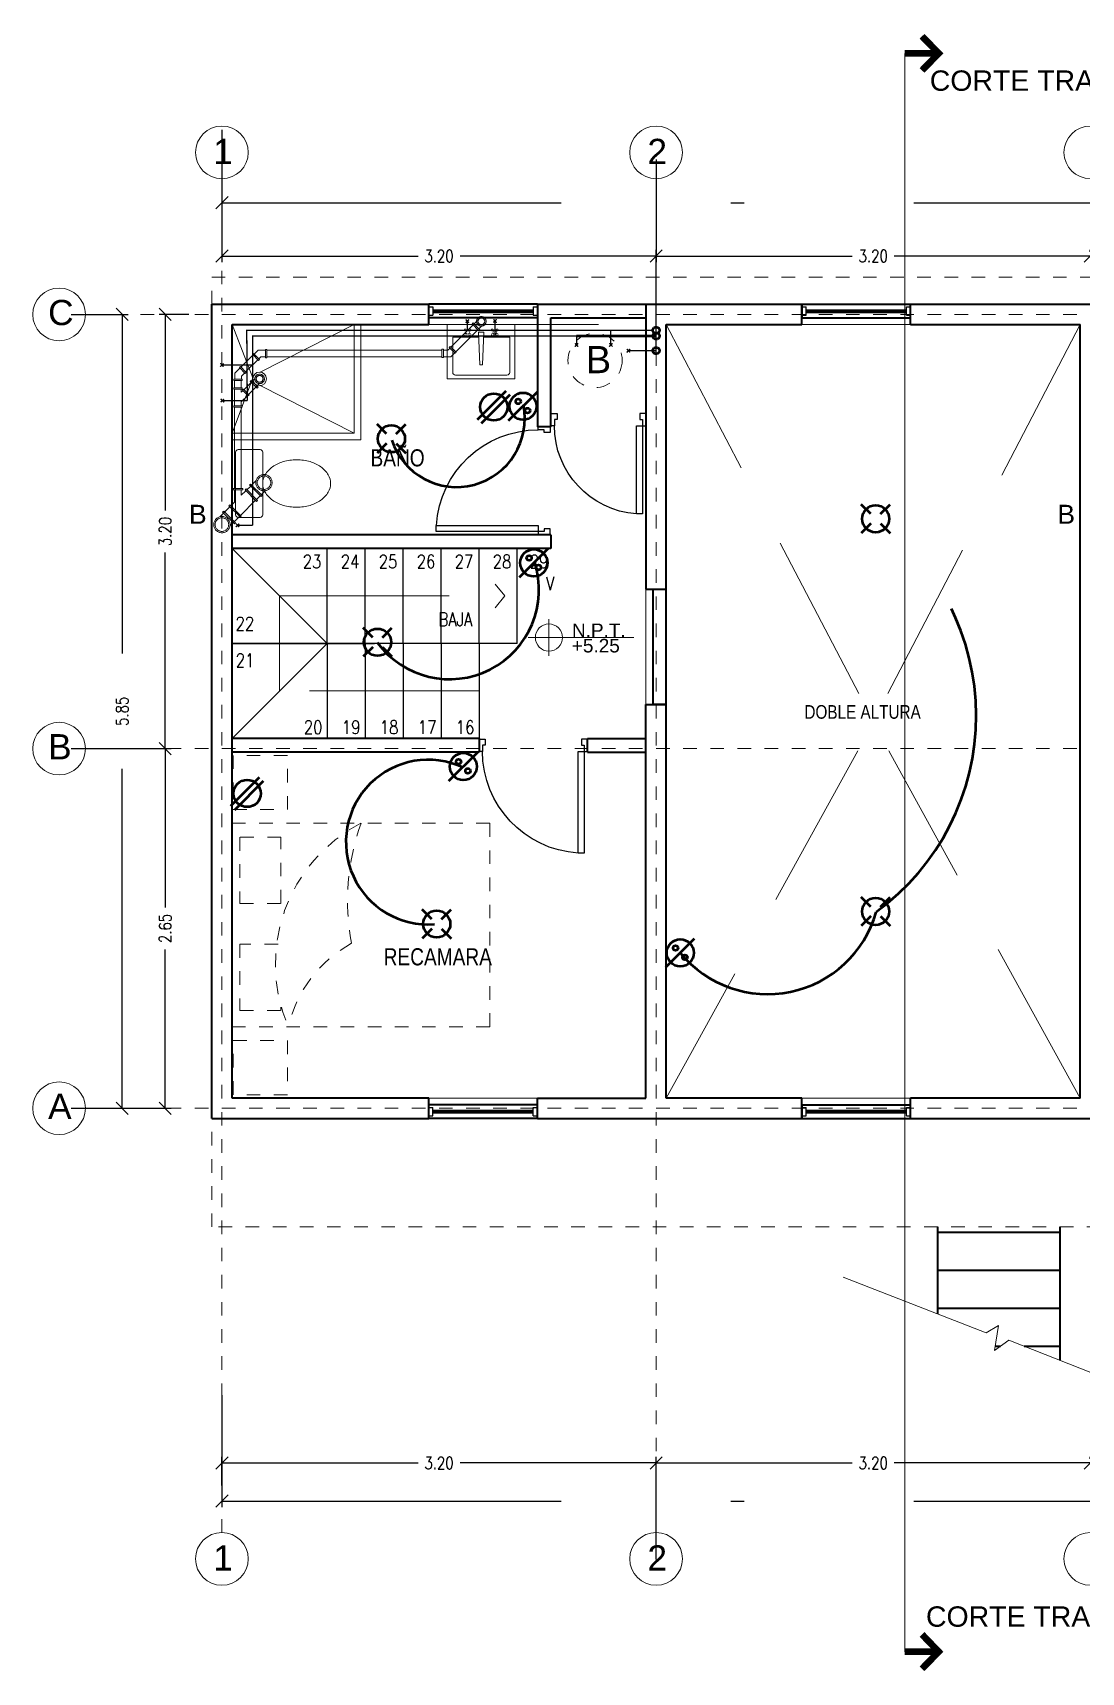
# Model space of a CAD drawing. Header units: metres. Extents: x -255 to -21, y -382 to -241.
# Drawn here: x -177.96 to -170.24, y -381.7 to -369.62 of the extents above; entities that cross this region are included whole.
import ezdxf
from ezdxf.enums import TextEntityAlignment as Align

# ---------------------------------------------------------------- set-up
doc = ezdxf.new("R2010")
doc.units = ezdxf.units.M
doc.header["$LTSCALE"] = 5
doc.header["$MEASUREMENT"] = 0
for name, pattern in [('CENTER2', [1.125, 0.75, -0.125, 0.125, -0.125]), ('DASHDOT', [1, 0.5, -0.25, 0, -0.25]), ('HIDDEN', [0.375, 0.25, -0.125])]:
    doc.linetypes.add(name, pattern=pattern)
doc.layers.get('0').update_dxf_attribs({"color": 30})
for name, color, linetype, lineweight in [('A-ANNO-DIMS', 3, 'Continuous', 18), ('A-ANNO-SYMB', 3, 'Continuous', 18), ('A-ANNO-TEXT', 3, 'Continuous', 18), ('A-DOOR-FULL', 4, 'Continuous', 25), ('A-EQPM-FIXD', 1, 'Continuous', 50), ('A-FLOR-LEVL', 7, 'Continuous', 35), ('A-FLOR-OVHD', 3, 'HIDDEN', 18), ('A-FLOR-STRS', 4, 'Continuous', 25), ('A-FURN', 8, 'Continuous', 18), ('A-GLAZ-FULL', 4, 'Continuous', 25), ('A-WALL-FULL', 7, 'Continuous', 35), ('A-WALL-FULL-EXTR', 7, 'Continuous', 35), ('A-WALL-FULL-INTR', 7, 'Continuous', 35)]:
    doc.layers.add(name, color=color, linetype=linetype, lineweight=lineweight)
doc.styles.add('E-ARIAL', font='arial.ttf')
doc.styles.add('E-ROMANS', font='romans.shx', dxfattribs={"width": 0.8})
doc.styles.get("Standard").update_dxf_attribs({"font": 'arial.ttf'})
doc.dimstyles.new('E-0050_TICK_18', dxfattribs={"dimscale": 0.001, "dimtxt": 90, "dimasz": 90, "dimexe": 45, "dimexo": 30, "dimgap": 45, "dimtad": 0, "dimzin": 0, "dimdsep": 46, "dimtxsty": 'E-ROMANS', "dimblk": 'OBLIQUE', "dimcen": 45, "dimclrd": 256, "dimclre": 256, "dimclrt": 256, "dimadec": 0, "dimazin": 0, "dimtfac": 1, "dimtmove": 1, "dimatfit": 3, "dimldrblk": 'OPEN90', "dimfxl": 1, "dimtfill": 1, "dimtolj": 1, "dimtzin": 0, "dimarcsym": 0})

# ---------------------------------------------------------------- blocks, each defined once
blk = doc.blocks.new('INOD')
for p, q in [((0.23, 0), (-0.23, 0)), ((-0.25, -0.02), (-0.25, -0.18)), ((0.25, -0.18), (0.25, -0.02)), ((-0.23, -0.2), (0.23, -0.2))]:
    blk.add_line(p, q)
blk.add_lwpolyline([(-0.175, -0.45, 0.07067), (-0.161, -0.549, 0.082314), (-0.124, -0.627, 0.106842), (-0.063, -0.683, 0.13438), (0, -0.7, 0.13438), (0.063, -0.683, 0.106842), (0.124, -0.627, 0.082314), (0.161, -0.549, 0.07067), (0.175, -0.45, 0.07067), (0.161, -0.351, 0.082314), (0.124, -0.273, 0.106842), (0.063, -0.217, 0.13438), (0, -0.2, 0.13438), (-0.063, -0.217, 0.106842), (-0.124, -0.273, 0.082314), (-0.161, -0.351, 0.07067)], format="xyb", close=True)
for centre, start, end in [((-0.23, -0.02), 90, 180), ((0.23, -0.02), 0, 90), ((-0.23, -0.18), 180, 270), ((0.23, -0.18), 270, 0)]:
    blk.add_arc(centre, 0.02, start, end)
blk = doc.blocks.new('TAG-CORTE-2')
blk.add_line((0, 0), (0, 2))
at = {"const_width": 0.1}
blk.add_lwpolyline([(0, 2), (0.5, 2)], dxfattribs=at)
at = {"style": 'E-ARIAL'}
blk.add_attdef('A', text='', height=0.6, dxfattribs=at).set_placement((0.5, 2), align=Align.MIDDLE_LEFT)
blk = doc.blocks.new('_Oblique')
at = {"color": 0, "linetype": 'ByBlock', "lineweight": -2}
blk.add_line((-0.5, -0.5), (0.5, 0.5), dxfattribs=at)
blk = doc.blocks.new('*D79')
at = {"layer": 'A-ANNO-DIMS', "linetype": 'DASHDOT', "lineweight": -2, "transparency": 16777216}
for p, q in [((-176.816, -371.693), (-177.034, -371.693)), ((-176.989, -371.693), (-176.989, -373.138)), ((-176.989, -374.893), (-176.989, -373.448)), ((-177.681, -374.893), (-176.944, -374.893))]:
    blk.add_line(p, q, dxfattribs=at)
at = {"layer": 'A-ANNO-DIMS', "linetype": 'DASHDOT', "lineweight": -2, "transparency": 16777216, "xscale": 0.09, "yscale": 0.09, "zscale": 0.09}
for p, rotation in [((-176.989, -371.693), 90), ((-176.989, -374.893), 270)]:
    blk.add_blockref('_Oblique', p, dxfattribs=dict(at, rotation=rotation))
at = {"layer": 'A-ANNO-DIMS', "linetype": 'DASHDOT', "transparency": 16777216, "insert": (-176.989, -373.293), "char_height": 0.09, "attachment_point": 5, "rotation": 90, "style": 'E-ROMANS', "bg_fill": 3, "box_fill_scale": 1.25, "bg_fill_color": 256, "bg_fill_true_color": 13158600, "bg_fill_transparency": 0}
blk.add_mtext('\\A1;3.20', dxfattribs=at)
blk = doc.blocks.new('_Open90')
at = {"color": 0, "linetype": 'ByBlock', "lineweight": -2}
for p, q in [((0, 0), (-1, 0)), ((-0.5, 0.5), (0, 0)), ((0, 0), (-0.5, -0.5))]:
    blk.add_line(p, q, dxfattribs=at)
blk = doc.blocks.new('*D80')
at = {"layer": 'A-ANNO-DIMS', "linetype": 'DASHDOT', "lineweight": -2, "transparency": 16777216}
for p, q in [((-177.681, -371.693), (-177.261, -371.693)), ((-177.306, -371.693), (-177.306, -374.463)), ((-177.306, -377.543), (-177.306, -374.773)), ((-177.681, -377.543), (-177.261, -377.543))]:
    blk.add_line(p, q, dxfattribs=at)
at = {"layer": 'A-ANNO-DIMS', "linetype": 'DASHDOT', "lineweight": -2, "transparency": 16777216, "xscale": 0.09, "yscale": 0.09, "zscale": 0.09}
for p, rotation in [((-177.306, -371.693), 90), ((-177.306, -377.543), 270)]:
    blk.add_blockref('_Oblique', p, dxfattribs=dict(at, rotation=rotation))
at = {"layer": 'A-ANNO-DIMS', "linetype": 'DASHDOT', "transparency": 16777216, "insert": (-177.306, -374.618), "char_height": 0.09, "attachment_point": 5, "rotation": 90, "style": 'E-ROMANS', "bg_fill": 3, "box_fill_scale": 1.25, "bg_fill_color": 256, "bg_fill_true_color": 13158600, "bg_fill_transparency": 0}
blk.add_mtext('\\A1;5.85', dxfattribs=at)
blk = doc.blocks.new('*D81')
at = {"layer": 'A-ANNO-DIMS', "linetype": 'DASHDOT', "lineweight": -2, "transparency": 16777216}
for p, q in [((-177.681, -374.893), (-176.944, -374.893)), ((-176.989, -374.893), (-176.989, -376.063)), ((-176.989, -377.543), (-176.989, -376.373)), ((-177.681, -377.543), (-176.944, -377.543))]:
    blk.add_line(p, q, dxfattribs=at)
at = {"layer": 'A-ANNO-DIMS', "linetype": 'DASHDOT', "lineweight": -2, "transparency": 16777216, "xscale": 0.09, "yscale": 0.09, "zscale": 0.09}
for p, rotation in [((-176.989, -374.893), 90), ((-176.989, -377.543), 270)]:
    blk.add_blockref('_Oblique', p, dxfattribs=dict(at, rotation=rotation))
at = {"layer": 'A-ANNO-DIMS', "linetype": 'DASHDOT', "transparency": 16777216, "insert": (-176.989, -376.218), "char_height": 0.09, "attachment_point": 5, "rotation": 90, "style": 'E-ROMANS', "bg_fill": 3, "box_fill_scale": 1.25, "bg_fill_color": 256, "bg_fill_true_color": 13158600, "bg_fill_transparency": 0}
blk.add_mtext('\\A1;2.65', dxfattribs=at)
blk = doc.blocks.new('*D85')
at = {"layer": 'A-ANNO-DIMS', "linetype": 'DASHDOT', "lineweight": -2, "transparency": 16777216}
for p, q in [((-176.571, -370.332), (-176.571, -370.915)), ((-157.371, -370.332), (-157.371, -370.915)), ((-176.571, -370.87), (-167.154, -370.87)), ((-157.371, -370.87), (-166.787, -370.87))]:
    blk.add_line(p, q, dxfattribs=at)
at = {"layer": 'A-ANNO-DIMS', "linetype": 'DASHDOT', "lineweight": -2, "transparency": 16777216, "xscale": 0.09, "yscale": 0.09, "zscale": 0.09, "rotation": 180}
blk.add_blockref('_Oblique', (-176.571, -370.87), dxfattribs=at)
at = {"layer": 'A-ANNO-DIMS', "linetype": 'DASHDOT', "lineweight": -2, "transparency": 16777216, "xscale": 0.09, "yscale": 0.09, "zscale": 0.09}
blk.add_blockref('_Oblique', (-157.371, -370.87), dxfattribs=at)
at = {"layer": 'A-ANNO-DIMS', "linetype": 'DASHDOT', "transparency": 16777216, "insert": (-166.971, -370.87), "char_height": 0.09, "attachment_point": 5, "style": 'E-ROMANS', "bg_fill": 3, "box_fill_scale": 1.25, "bg_fill_color": 256, "bg_fill_true_color": 13158600, "bg_fill_transparency": 0}
blk.add_mtext('\\A1;19.20', dxfattribs=at)
blk = doc.blocks.new('*D90')
at = {"layer": 'A-ANNO-DIMS', "linetype": 'DASHDOT', "lineweight": -2, "transparency": 16777216}
for p, q in [((-173.371, -371.974), (-173.371, -371.218)), ((-173.371, -371.263), (-171.925, -371.263)), ((-170.171, -371.263), (-171.616, -371.263)), ((-170.171, -371.233), (-170.171, -371.218))]:
    blk.add_line(p, q, dxfattribs=at)
at = {"layer": 'A-ANNO-DIMS', "linetype": 'DASHDOT', "lineweight": -2, "transparency": 16777216, "xscale": 0.09, "yscale": 0.09, "zscale": 0.09, "rotation": 180}
blk.add_blockref('_Oblique', (-173.371, -371.263), dxfattribs=at)
at = {"layer": 'A-ANNO-DIMS', "linetype": 'DASHDOT', "lineweight": -2, "transparency": 16777216, "xscale": 0.09, "yscale": 0.09, "zscale": 0.09}
blk.add_blockref('_Oblique', (-170.171, -371.263), dxfattribs=at)
at = {"layer": 'A-ANNO-DIMS', "linetype": 'DASHDOT', "transparency": 16777216, "insert": (-171.771, -371.263), "char_height": 0.09, "attachment_point": 5, "style": 'E-ROMANS', "bg_fill": 3, "box_fill_scale": 1.25, "bg_fill_color": 256, "bg_fill_true_color": 13158600, "bg_fill_transparency": 0}
blk.add_mtext('\\A1;3.20', dxfattribs=at)
blk = doc.blocks.new('*D91')
at = {"layer": 'A-ANNO-DIMS', "linetype": 'DASHDOT', "lineweight": -2, "transparency": 16777216}
for p, q in [((-176.571, -370.552), (-176.571, -371.308)), ((-173.371, -370.552), (-173.371, -371.308)), ((-176.571, -371.263), (-175.125, -371.263)), ((-173.371, -371.263), (-174.816, -371.263))]:
    blk.add_line(p, q, dxfattribs=at)
at = {"layer": 'A-ANNO-DIMS', "linetype": 'DASHDOT', "lineweight": -2, "transparency": 16777216, "xscale": 0.09, "yscale": 0.09, "zscale": 0.09, "rotation": 180}
blk.add_blockref('_Oblique', (-176.571, -371.263), dxfattribs=at)
at = {"layer": 'A-ANNO-DIMS', "linetype": 'DASHDOT', "lineweight": -2, "transparency": 16777216, "xscale": 0.09, "yscale": 0.09, "zscale": 0.09}
blk.add_blockref('_Oblique', (-173.371, -371.263), dxfattribs=at)
at = {"layer": 'A-ANNO-DIMS', "linetype": 'DASHDOT', "transparency": 16777216, "insert": (-174.971, -371.263), "char_height": 0.09, "attachment_point": 5, "style": 'E-ROMANS', "bg_fill": 3, "box_fill_scale": 1.25, "bg_fill_color": 256, "bg_fill_true_color": 13158600, "bg_fill_transparency": 0}
blk.add_mtext('\\A1;3.20', dxfattribs=at)
blk = doc.blocks.new('*D111')
at = {"layer": 'A-ANNO-DIMS', "linetype": 'DASHDOT', "lineweight": -2, "transparency": 16777216}
for p, q in [((-176.571, -379.658), (-176.571, -380.483)), ((-157.371, -379.658), (-157.371, -380.483)), ((-176.571, -380.438), (-167.154, -380.438)), ((-157.371, -380.438), (-166.787, -380.438))]:
    blk.add_line(p, q, dxfattribs=at)
at = {"layer": 'A-ANNO-DIMS', "linetype": 'DASHDOT', "lineweight": -2, "transparency": 16777216, "xscale": 0.09, "yscale": 0.09, "zscale": 0.09, "rotation": 180}
blk.add_blockref('_Oblique', (-176.571, -380.438), dxfattribs=at)
at = {"layer": 'A-ANNO-DIMS', "linetype": 'DASHDOT', "lineweight": -2, "transparency": 16777216, "xscale": 0.09, "yscale": 0.09, "zscale": 0.09}
blk.add_blockref('_Oblique', (-157.371, -380.438), dxfattribs=at)
at = {"layer": 'A-ANNO-DIMS', "linetype": 'DASHDOT', "transparency": 16777216, "insert": (-166.971, -380.438), "char_height": 0.09, "attachment_point": 5, "style": 'E-ROMANS', "bg_fill": 3, "box_fill_scale": 1.25, "bg_fill_color": 256, "bg_fill_true_color": 13158600, "bg_fill_transparency": 0}
blk.add_mtext('\\A1;19.20', dxfattribs=at)
blk = doc.blocks.new('*D112')
at = {"layer": 'A-ANNO-DIMS', "linetype": 'DASHDOT', "lineweight": -2, "transparency": 16777216}
for p, q in [((-173.371, -380.869), (-173.371, -380.112)), ((-173.371, -380.157), (-171.925, -380.157)), ((-170.171, -380.157), (-171.616, -380.157)), ((-170.171, -380.127), (-170.171, -380.112))]:
    blk.add_line(p, q, dxfattribs=at)
at = {"layer": 'A-ANNO-DIMS', "linetype": 'DASHDOT', "lineweight": -2, "transparency": 16777216, "xscale": 0.09, "yscale": 0.09, "zscale": 0.09, "rotation": 180}
blk.add_blockref('_Oblique', (-173.371, -380.157), dxfattribs=at)
at = {"layer": 'A-ANNO-DIMS', "linetype": 'DASHDOT', "lineweight": -2, "transparency": 16777216, "xscale": 0.09, "yscale": 0.09, "zscale": 0.09}
blk.add_blockref('_Oblique', (-170.171, -380.157), dxfattribs=at)
at = {"layer": 'A-ANNO-DIMS', "linetype": 'DASHDOT', "transparency": 16777216, "insert": (-171.771, -380.157), "char_height": 0.09, "attachment_point": 5, "style": 'E-ROMANS', "bg_fill": 3, "box_fill_scale": 1.25, "bg_fill_color": 256, "bg_fill_true_color": 13158600, "bg_fill_transparency": 0}
blk.add_mtext('\\A1;3.20', dxfattribs=at)
blk = doc.blocks.new('*D113')
at = {"layer": 'A-ANNO-DIMS', "linetype": 'DASHDOT', "lineweight": -2, "transparency": 16777216}
for p, q in [((-176.571, -380.322), (-176.571, -380.112)), ((-176.571, -380.157), (-175.125, -380.157)), ((-173.371, -380.157), (-174.816, -380.157)), ((-173.371, -380.322), (-173.371, -380.112))]:
    blk.add_line(p, q, dxfattribs=at)
at = {"layer": 'A-ANNO-DIMS', "linetype": 'DASHDOT', "lineweight": -2, "transparency": 16777216, "xscale": 0.09, "yscale": 0.09, "zscale": 0.09, "rotation": 180}
blk.add_blockref('_Oblique', (-176.571, -380.157), dxfattribs=at)
at = {"layer": 'A-ANNO-DIMS', "linetype": 'DASHDOT', "lineweight": -2, "transparency": 16777216, "xscale": 0.09, "yscale": 0.09, "zscale": 0.09}
blk.add_blockref('_Oblique', (-173.371, -380.157), dxfattribs=at)
at = {"layer": 'A-ANNO-DIMS', "linetype": 'DASHDOT', "transparency": 16777216, "insert": (-174.971, -380.157), "char_height": 0.09, "attachment_point": 5, "style": 'E-ROMANS', "bg_fill": 3, "box_fill_scale": 1.25, "bg_fill_color": 256, "bg_fill_true_color": 13158600, "bg_fill_transparency": 0}
blk.add_mtext('\\A1;3.20', dxfattribs=at)
blk = doc.blocks.new('DOOR-75')
for points in [[(-0.07, 0.84), (-0.07, 0.09), (-0.025, 0.09), (-0.025, 0.84), (-0.07, 0.84)], [(-0.775, 0.09), (-0.8, 0.09), (-0.8, 0), (-0.755, 0), (-0.755, 0.045), (-0.775, 0.045), (-0.775, 0.09)], [(-0.025, 0.09), (0, 0.09), (0, 0), (-0.045, 0), (-0.045, 0.045), (-0.025, 0.045), (-0.025, 0.09)]]:
    blk.add_lwpolyline(points)
at = {"linetype": 'HIDDEN'}
blk.add_arc((-0.023, 0.089), 0.752, 93.6181, 179.9249, dxfattribs=at)
blk = doc.blocks.new('DOOR-65')
for points in [[(-0.07, 0.74), (-0.07, 0.09), (-0.025, 0.09), (-0.025, 0.74), (-0.07, 0.74)], [(-0.675, 0.09), (-0.7, 0.09), (-0.7, 0), (-0.655, 0), (-0.655, 0.045), (-0.675, 0.045), (-0.675, 0.09)], [(-0.025, 0.09), (0, 0.09), (0, 0), (-0.045, 0), (-0.045, 0.045), (-0.025, 0.045), (-0.025, 0.09)]]:
    blk.add_lwpolyline(points)
at = {"linetype": 'HIDDEN'}
blk.add_arc((-0.022, 0.089), 0.653, 94.2076, 179.8995, dxfattribs=at)
blk = doc.blocks.new('TAG-LEVEL-PL')
for p, q in [((0, -0.136), (0, 0.136)), ((-0.154, 0), (0.627, 0))]:
    blk.add_line(p, q)
blk.add_circle((0, 0), 0.1)
at = {"style": 'E-ARIAL'}
blk.add_attdef('REF', text='', height=0.1, dxfattribs=at).set_placement((0.17, -0.027), align=Align.BOTTOM_LEFT)
blk.add_attdef('NIVEL', text='', height=0.1, dxfattribs=at).set_placement((0.169, -0.01), align=Align.TOP_LEFT)

msp = doc.modelspace()

# ---------------------------------------------------------------- linework, layer by layer
at = {"layer": 'A-ANNO-DIMS'}
for centre in [(-176.571, -370.499), (-173.371, -370.499), (-170.171, -370.499), (-177.771, -377.543), (-176.571, -380.864)]:
    msp.add_circle(centre, 0.194, dxfattribs=at)
at = {"layer": 'A-ANNO-SYMB'}
msp.add_line((-171.539, -380.548), (-171.539, -370.769), dxfattribs=at)
at = {"layer": 'A-ANNO-SYMB', "linetype": 'CENTER2', "ltscale": 0.001}
msp.add_line((-177.571, -377.543), (-156.371, -377.543), dxfattribs=at)
at = {"layer": 'A-ANNO-SYMB', "const_width": 0.05}
for points in [[(-171.411, -369.643), (-171.289, -369.769), (-171.411, -369.895)], [(-171.411, -381.421), (-171.289, -381.548), (-171.411, -381.674)]]:
    msp.add_lwpolyline(points, dxfattribs=at)
at = {"layer": 'A-ANNO-TEXT', "linetype": 'HIDDEN', "ltscale": 0.001}
msp.add_circle((-173.821, -372.032), 0.2, dxfattribs=at)
at = {"layer": 'A-EQPM-FIXD', "linetype": 'DASHDOT'}
msp.add_line((-173.958, -371.852), (-173.371, -371.852), dxfattribs=at)
at = {"layer": 'A-EQPM-FIXD'}
for p, q in [((-174.687, -372.467), (-174.475, -372.255)), ((-174.659, -372.495), (-174.447, -372.283)), ((-174.458, -372.476), (-174.246, -372.264)), ((-175.358, -372.574), (-175.428, -372.503)), ((-175.287, -372.574), (-175.216, -372.503)), ((-175.358, -372.645), (-175.428, -372.715)), ((-175.287, -372.645), (-175.216, -372.715)), ((-171.789, -373.163), (-171.859, -373.093)), ((-171.718, -373.163), (-171.647, -373.093)), ((-171.789, -373.234), (-171.859, -373.305)), ((-171.718, -373.234), (-171.647, -373.305)), ((-174.378, -373.63), (-174.166, -373.418)), ((-175.459, -374.074), (-175.53, -374.003)), ((-175.388, -374.074), (-175.318, -374.003)), ((-175.459, -374.144), (-175.53, -374.215)), ((-175.388, -374.144), (-175.318, -374.215)), ((-174.898, -375.131), (-174.686, -374.919)), ((-176.505, -375.314), (-176.293, -375.102)), ((-176.477, -375.343), (-176.265, -375.131)), ((-175.023, -376.149), (-175.094, -376.079)), ((-174.952, -376.149), (-174.882, -376.079)), ((-171.789, -376.058), (-171.859, -375.987)), ((-171.718, -376.058), (-171.647, -375.987)), ((-175.023, -376.22), (-175.094, -376.291)), ((-174.952, -376.22), (-174.882, -376.291)), ((-171.789, -376.128), (-171.859, -376.199)), ((-171.718, -376.128), (-171.647, -376.199)), ((-173.299, -376.504), (-173.087, -376.292))]:
    msp.add_line(p, q, dxfattribs=at)
at = {"layer": 'A-EQPM-FIXD', "const_width": 0.01}
for points in [[(-174.75, -371.73), (-174.775, -371.755)], [(-174.751, -371.755), (-174.775, -371.73)], [(-173.692, -371.93), (-173.717, -371.905)], [(-173.692, -371.906), (-173.717, -371.93)], [(-176.555, -372.316), (-176.58, -372.34)], [(-176.555, -372.341), (-176.58, -372.316)]]:
    msp.add_lwpolyline(points, dxfattribs=at)
at = {"layer": 'A-EQPM-FIXD', "linetype": 'DASHDOT', "const_width": 0.01}
for points in [[(-174.762, -371.812), (-174.763, -371.743)], [(-174.546, -371.729), (-174.571, -371.753)], [(-174.546, -371.754), (-174.57, -371.729)], [(-174.558, -371.855), (-174.558, -371.741)], [(-173.395, -371.81), (-176.388, -371.81), (-176.384, -372.328)], [(-173.958, -371.852), (-176.344, -371.852), (-176.344, -373.248)], [(-173.958, -371.852), (-173.395, -371.852)], [(-173.957, -371.852), (-173.957, -371.918)], [(-173.705, -371.812), (-173.705, -371.918)], [(-173.945, -371.906), (-173.97, -371.93)], [(-173.945, -371.931), (-173.969, -371.906)], [(-173.563, -371.948), (-173.588, -371.973)], [(-173.563, -371.973), (-173.587, -371.948)], [(-173.371, -371.96), (-173.575, -371.96)], [(-176.559, -372.078), (-176.583, -372.053)], [(-176.558, -372.054), (-176.583, -372.078)], [(-176.344, -372.066), (-176.571, -372.066)], [(-176.384, -372.328), (-176.568, -372.328)], [(-176.444, -373.259), (-176.468, -373.234)], [(-176.443, -373.235), (-176.468, -373.259)], [(-176.344, -373.247), (-176.456, -373.247)]]:
    msp.add_lwpolyline(points, dxfattribs=at)
at = {"layer": 'A-EQPM-FIXD', "linetype": 'DASHDOT'}
for centre in [(-173.371, -371.81), (-173.371, -371.852), (-173.371, -371.96)]:
    msp.add_circle(centre, 0.0245, dxfattribs=at)
at = {"layer": 'A-EQPM-FIXD'}
for centre, radius in [((-174.567, -372.375), 0.1), ((-174.352, -372.37), 0.1), ((-174.387, -372.334), 0.0185), ((-174.318, -372.402), 0.0185), ((-175.322, -372.609), 0.1), ((-171.753, -373.199), 0.1), ((-174.272, -373.524), 0.1), ((-174.307, -373.488), 0.0185), ((-174.238, -373.557), 0.0185), ((-175.424, -374.109), 0.1), ((-174.792, -375.025), 0.1), ((-174.827, -374.989), 0.0185), ((-176.385, -375.223), 0.1), ((-174.758, -375.057), 0.0185), ((-174.988, -376.185), 0.1), ((-171.753, -376.093), 0.1), ((-173.193, -376.398), 0.1), ((-173.228, -376.362), 0.0185), ((-173.159, -376.431), 0.0185)]:
    msp.add_circle(centre, radius, dxfattribs=at)
at = {"layer": 'A-EQPM-FIXD', "linetype": 'DASHDOT'}
for centre, radius, start, end in [((-174.842, -372.462), 0.503, 198.3557, 11.6438), ((-172.802, -374.649), 1.79, 306.0186, 54.1382), ((-174.894, -373.721), 0.66, 216.3104, 17.6469), ((-175.05, -375.582), 0.607, 64.9866, 274.2628), ((-172.55, -375.869), 0.833, 219.4635, 344.0764)]:
    msp.add_arc(centre, radius, start, end, dxfattribs=at)
at = {"layer": 'A-FLOR-LEVL'}
for p, q in [((-174.246, -371.618), (-175.046, -371.618)), ((-172.296, -371.618), (-172.296, -371.718)), ((-172.296, -371.618), (-171.496, -371.618)), ((-174.246, -371.718), (-175.046, -371.718)), ((-172.296, -371.718), (-171.496, -371.718)), ((-174.246, -377.518), (-175.046, -377.518)), ((-172.296, -377.518), (-171.496, -377.518)), ((-172.296, -377.518), (-172.296, -377.618)), ((-174.246, -377.618), (-175.046, -377.618)), ((-172.296, -377.618), (-171.496, -377.618)), ((-171.296, -379.059), (-171.296, -378.418)), ((-170.396, -378.458), (-171.296, -378.458)), ((-170.396, -378.418), (-170.396, -379.402)), ((-170.396, -378.738), (-171.296, -378.738)), ((-170.396, -379.018), (-171.296, -379.018)), ((-170.832, -379.298), (-170.871, -379.298)), ((-170.396, -379.298), (-170.658, -379.298))]:
    msp.add_line(p, q, dxfattribs=at)
at = {"layer": 'A-FLOR-OVHD'}
for p, q in [((-171.878, -374.487), (-173.296, -371.768)), ((-171.496, -371.768), (-172.296, -371.768)), ((-170.246, -371.768), (-171.663, -374.487)), ((-174.487, -373.768), (-174.557, -373.68)), ((-176.146, -373.768), (-174.487, -373.768)), ((-176.146, -374.468), (-176.146, -373.768)), ((-174.487, -373.768), (-174.557, -373.855)), ((-173.446, -374.567), (-173.446, -373.717)), ((-173.296, -373.717), (-173.296, -374.567)), ((-174.676, -374.468), (-176.146, -374.468)), ((-171.884, -374.91), (-173.296, -377.468)), ((-170.246, -377.468), (-171.657, -374.91)), ((-175.046, -377.468), (-174.246, -377.468)), ((-172.296, -377.468), (-171.496, -377.468)), ((-171.993, -378.788), (-170.939, -379.198)), ((-170.939, -379.198), (-170.848, -379.143)), ((-170.848, -379.143), (-170.876, -379.329)), ((-170.876, -379.329), (-170.771, -379.253))]:
    msp.add_line(p, q, dxfattribs=at)
at = {"layer": 'A-FLOR-OVHD', "linetype": 'HIDDEN', "ltscale": 0.002}
msp.add_lwpolyline([(-176.646, -377.618), (-157.296, -377.618), (-157.296, -378.418), (-176.646, -378.418)], close=True, dxfattribs=at)
at = {"layer": 'A-FLOR-STRS'}
for p, q in [((-175.796, -374.118), (-176.496, -373.418)), ((-175.796, -374.118), (-175.796, -373.418)), ((-175.516, -374.118), (-175.516, -373.418)), ((-175.236, -374.118), (-175.236, -373.418)), ((-174.956, -374.118), (-174.956, -373.418)), ((-174.676, -374.118), (-174.676, -373.418)), ((-174.396, -374.118), (-174.396, -373.418)), ((-175.796, -374.118), (-176.496, -374.818)), ((-176.496, -374.118), (-175.447, -374.118)), ((-174.396, -374.118), (-176.496, -374.118)), ((-175.796, -374.118), (-175.796, -374.818)), ((-175.516, -374.118), (-175.516, -374.818)), ((-175.236, -374.118), (-175.236, -374.818)), ((-174.956, -374.118), (-174.956, -374.818)), ((-174.676, -374.118), (-174.676, -374.818))]:
    msp.add_line(p, q, dxfattribs=at)
at = {"layer": 'A-FURN', "linetype": 'DASHDOT'}
for p, q in [((-174.694, -371.744), (-174.713, -371.763)), ((-174.72, -371.77), (-174.883, -371.934)), ((-174.685, -371.806), (-174.848, -371.969)), ((-174.72, -371.756), (-174.727, -371.763)), ((-174.727, -371.763), (-174.677, -371.813)), ((-174.67, -371.806), (-174.72, -371.756)), ((-174.658, -371.779), (-174.678, -371.799)), ((-174.677, -371.813), (-174.67, -371.806)), ((-176.431, -372.082), (-176.341, -371.992)), ((-176.337, -371.982), (-176.344, -371.989)), ((-176.344, -371.989), (-176.301, -372.032)), ((-176.337, -371.982), (-176.294, -372.025)), ((-176.334, -371.985), (-176.305, -371.956)), ((-176.25, -371.956), (-176.305, -371.956)), ((-176.24, -371.951), (-176.25, -371.951)), ((-176.25, -372.012), (-176.25, -371.951)), ((-176.24, -372.012), (-176.24, -371.951)), ((-176.24, -371.956), (-174.949, -371.956)), ((-174.949, -371.95), (-174.949, -372.01)), ((-174.939, -371.95), (-174.949, -371.95)), ((-174.939, -371.95), (-174.939, -372.01)), ((-174.939, -371.956), (-174.905, -371.956)), ((-174.89, -371.941), (-174.905, -371.956)), ((-174.888, -371.929), (-174.895, -371.936)), ((-174.852, -371.979), (-174.895, -371.936)), ((-174.845, -371.972), (-174.888, -371.929)), ((-174.855, -371.976), (-174.884, -372.006)), ((-174.852, -371.979), (-174.845, -371.972)), ((-176.439, -372.089), (-176.477, -372.127)), ((-176.435, -372.078), (-176.442, -372.085)), ((-176.399, -372.128), (-176.442, -372.085)), ((-176.392, -372.121), (-176.435, -372.078)), ((-176.396, -372.117), (-176.306, -372.027)), ((-176.301, -372.032), (-176.294, -372.025)), ((-176.299, -372.02), (-176.284, -372.006)), ((-176.25, -372.006), (-176.284, -372.006)), ((-176.25, -372.012), (-176.24, -372.012)), ((-176.24, -372.006), (-174.949, -372.006)), ((-174.949, -372.01), (-174.939, -372.01)), ((-174.939, -372.006), (-174.884, -372.006)), ((-176.482, -372.169), (-176.482, -372.179)), ((-176.482, -372.169), (-176.421, -372.169)), ((-176.482, -372.179), (-176.421, -372.179)), ((-176.482, -372.233), (-176.482, -372.243)), ((-176.482, -372.233), (-176.422, -372.233)), ((-176.478, -372.233), (-176.478, -372.179)), ((-176.477, -372.169), (-176.477, -372.127)), ((-176.428, -372.233), (-176.428, -372.179)), ((-176.403, -372.124), (-176.427, -372.148)), ((-176.427, -372.169), (-176.427, -372.148)), ((-176.422, -372.243), (-176.422, -372.233)), ((-176.421, -372.179), (-176.421, -372.169)), ((-176.328, -372.167), (-176.409, -372.248)), ((-176.399, -372.128), (-176.392, -372.121)), ((-176.293, -372.203), (-176.374, -372.284)), ((-176.355, -372.18), (-176.362, -372.187)), ((-176.362, -372.187), (-176.312, -372.236)), ((-176.305, -372.229), (-176.355, -372.18)), ((-176.312, -372.236), (-176.305, -372.229)), ((-176.482, -372.243), (-176.422, -372.243)), ((-176.478, -372.366), (-176.478, -372.243)), ((-176.428, -372.267), (-176.428, -372.243)), ((-176.416, -372.255), (-176.428, -372.267)), ((-176.381, -372.291), (-176.428, -372.338)), ((-176.428, -372.366), (-176.428, -372.338)), ((-176.413, -372.244), (-176.42, -372.251)), ((-176.377, -372.294), (-176.42, -372.251)), ((-176.37, -372.287), (-176.413, -372.244)), ((-176.377, -372.294), (-176.37, -372.287)), ((-176.482, -372.366), (-176.482, -372.376)), ((-176.482, -372.366), (-176.422, -372.366)), ((-176.482, -372.376), (-176.422, -372.376)), ((-176.478, -372.976), (-176.478, -372.376)), ((-176.428, -372.976), (-176.428, -372.376)), ((-176.422, -372.376), (-176.422, -372.366)), ((-176.359, -372.958), (-176.387, -372.985)), ((-176.368, -372.95), (-176.361, -372.943)), ((-176.282, -373.035), (-176.368, -372.95)), ((-176.275, -373.028), (-176.361, -372.943)), ((-176.319, -372.918), (-176.352, -372.951)), ((-176.505, -373.103), (-176.478, -373.076)), ((-176.488, -372.976), (-176.488, -372.986)), ((-176.418, -372.976), (-176.488, -372.976)), ((-176.418, -372.986), (-176.488, -372.986)), ((-176.478, -372.986), (-176.478, -373.076)), ((-176.435, -373.174), (-176.323, -373.063)), ((-176.428, -372.986), (-176.428, -373.026)), ((-176.428, -373.026), (-176.394, -372.992)), ((-176.418, -372.976), (-176.418, -372.986)), ((-176.393, -372.979), (-176.4, -372.986)), ((-176.4, -372.986), (-176.315, -373.071)), ((-176.393, -372.979), (-176.308, -373.064)), ((-176.289, -373.029), (-176.316, -373.056)), ((-176.308, -373.064), (-176.315, -373.071)), ((-176.275, -373.028), (-176.282, -373.035)), ((-176.253, -372.993), (-176.281, -373.022)), ((-176.512, -373.111), (-176.584, -373.183)), ((-176.566, -373.15), (-176.558, -373.143)), ((-176.479, -373.236), (-176.566, -373.15)), ((-176.472, -373.229), (-176.558, -373.143)), ((-176.513, -373.096), (-176.52, -373.103)), ((-176.52, -373.103), (-176.435, -373.188)), ((-176.513, -373.096), (-176.428, -373.181)), ((-176.441, -373.182), (-176.512, -373.252)), ((-176.428, -373.181), (-176.435, -373.188)), ((-176.472, -373.229), (-176.479, -373.236))]:
    msp.add_line(p, q, dxfattribs=at)
at = {"layer": 'A-FURN'}
for p, q in [((-176.343, -372.16), (-176.496, -371.768)), ((-175.596, -371.768), (-176.289, -372.118)), ((-175.596, -372.568), (-175.596, -371.768)), ((-175.546, -372.618), (-175.546, -371.768)), ((-174.911, -371.768), (-174.911, -372.168)), ((-174.679, -371.86), (-174.87, -371.86)), ((-174.87, -371.86), (-174.87, -372.12)), ((-174.45, -371.86), (-174.642, -371.86)), ((-174.45, -372.12), (-174.45, -371.86)), ((-174.411, -372.168), (-174.411, -371.768)), ((-176.343, -372.16), (-176.496, -372.568)), ((-175.596, -372.568), (-176.289, -372.218)), ((-174.911, -372.168), (-174.411, -372.168)), ((-174.85, -372.14), (-174.47, -372.14)), ((-176.496, -372.568), (-175.596, -372.568)), ((-176.496, -372.618), (-175.546, -372.618))]:
    msp.add_line(p, q, dxfattribs=at)
at = {"layer": 'A-FURN', "linetype": 'HIDDEN', "ltscale": 0.001}
for p, q in [((-176.488, -374.943), (-176.488, -375.342)), ((-176.088, -374.943), (-176.488, -374.943)), ((-176.088, -375.342), (-176.088, -374.943)), ((-176.488, -375.342), (-176.088, -375.342)), ((-174.596, -375.443), (-176.496, -375.443)), ((-174.596, -376.943), (-174.596, -375.443)), ((-176.496, -376.943), (-174.596, -376.943)), ((-176.488, -377.044), (-176.088, -377.044)), ((-176.488, -377.443), (-176.488, -377.044)), ((-176.088, -377.044), (-176.088, -377.443)), ((-176.088, -377.443), (-176.488, -377.443))]:
    msp.add_line(p, q, dxfattribs=at)
at = {"layer": 'A-FURN', "linetype": 'HIDDEN'}
msp.add_line((-176.496, -375.443), (-176.496, -376.943), dxfattribs=at)
at = {"layer": 'A-FURN', "const_width": 0.005}
for points in [[(-174.771, -371.807, 1), (-174.786, -371.807, 1)], [(-174.771, -371.842, -1), (-174.786, -371.842, -1)], [(-174.773, -371.825, 1), (-174.748, -371.825, 1)], [(-174.743, -371.8, 1), (-174.743, -371.815, 1)], [(-174.743, -371.849, -1), (-174.743, -371.834, -1)], [(-174.571, -371.807, 1), (-174.586, -371.807, 1)], [(-174.571, -371.842, -1), (-174.586, -371.842, -1)], [(-174.573, -371.825, 1), (-174.548, -371.825, 1)], [(-174.543, -371.8, 1), (-174.543, -371.815, 1)], [(-174.543, -371.849, -1), (-174.543, -371.834, -1)]]:
    msp.add_lwpolyline(points, format="xyb", close=True, dxfattribs=at)
at = {"layer": 'A-FURN'}
msp.add_lwpolyline([(-174.67, -372.065), (-174.65, -372.065), (-174.64, -371.825), (-174.68, -371.825)], close=True, dxfattribs=at)
at = {"layer": 'A-FURN', "linetype": 'HIDDEN', "ltscale": 0.001}
msp.add_lwpolyline([(-176.136, -375.545), (-176.438, -375.545), (-176.438, -376.034), (-176.136, -376.034)], close=True, dxfattribs=at)
msp.add_lwpolyline([(-176.157, -376.334), (-176.438, -376.334), (-176.438, -376.822), (-176.136, -376.822), (-176.136, -376.798)], dxfattribs=at)
at = {"layer": 'A-FURN', "linetype": 'DASHDOT'}
for centre, radius in [((-174.659, -371.744), 0.035), ((-174.659, -371.744), 0.035), ((-174.659, -371.744), 0.035), ((-174.659, -371.744), 0.025), ((-174.659, -371.744), 0.025), ((-174.659, -371.744), 0.025), ((-176.293, -372.168), 0.035), ((-176.293, -372.168), 0.035), ((-176.293, -372.168), 0.035), ((-176.293, -372.168), 0.025), ((-176.293, -372.168), 0.025), ((-176.293, -372.168), 0.025), ((-176.261, -372.933), 0.06), ((-176.261, -372.933), 0.05), ((-176.571, -373.242), 0.06), ((-176.571, -373.242), 0.05)]:
    msp.add_circle(centre, radius, dxfattribs=at)
at = {"layer": 'A-FURN'}
msp.add_circle((-176.293, -372.168), 0.05, dxfattribs=at)
for centre, start, end in [((-174.85, -372.12), 180, 270), ((-174.47, -372.12), 270, 0)]:
    msp.add_arc(centre, 0.02, start, end, dxfattribs=at)
at = {"layer": 'A-FURN', "linetype": 'HIDDEN', "ltscale": 0.001}
for centre, radius, start, end in [((-175.006, -376.481), 1.171, 117.4653, 203.2116), ((-173.966, -376.013), 1.679, 160.1455, 190.7924), ((-175.164, -377.153), 0.941, 118.6672, 167.0769)]:
    msp.add_arc(centre, radius, start, end, dxfattribs=at)
at = {"layer": 'A-GLAZ-FULL'}
for p, q in [((-175.046, -371.638), (-175.016, -371.638)), ((-175.046, -371.698), (-175.016, -371.698)), ((-175.016, -371.658), (-174.276, -371.658)), ((-175.016, -371.668), (-174.276, -371.668)), ((-175.016, -371.678), (-174.276, -371.678)), ((-174.276, -371.638), (-174.246, -371.638)), ((-174.276, -371.698), (-174.246, -371.698)), ((-172.296, -371.638), (-172.266, -371.638)), ((-172.296, -371.698), (-172.266, -371.698)), ((-172.266, -371.698), (-172.266, -371.638)), ((-172.266, -371.658), (-171.526, -371.658)), ((-172.266, -371.668), (-171.526, -371.668)), ((-172.266, -371.678), (-171.526, -371.678)), ((-171.526, -371.698), (-171.526, -371.638)), ((-171.526, -371.638), (-171.496, -371.638)), ((-171.526, -371.698), (-171.496, -371.698)), ((-175.046, -377.538), (-175.016, -377.538)), ((-174.276, -377.538), (-174.246, -377.538)), ((-172.296, -377.538), (-172.266, -377.538)), ((-172.266, -377.598), (-172.266, -377.538)), ((-171.526, -377.538), (-171.496, -377.538)), ((-171.526, -377.598), (-171.526, -377.538)), ((-175.046, -377.598), (-175.016, -377.598)), ((-175.016, -377.558), (-174.276, -377.558)), ((-175.016, -377.568), (-174.276, -377.568)), ((-175.016, -377.578), (-174.276, -377.578)), ((-174.276, -377.598), (-174.246, -377.598)), ((-172.296, -377.598), (-172.266, -377.598)), ((-172.266, -377.558), (-171.526, -377.558)), ((-172.266, -377.568), (-171.526, -377.568)), ((-172.266, -377.578), (-171.526, -377.578)), ((-171.526, -377.598), (-171.496, -377.598))]:
    msp.add_line(p, q, dxfattribs=at)
at = {"layer": 'A-GLAZ-FULL', "ltscale": 0.001}
for p, q in [((-175.016, -371.638), (-175.016, -371.698)), ((-174.276, -371.638), (-174.276, -371.698)), ((-175.016, -377.598), (-175.016, -377.538)), ((-174.276, -377.598), (-174.276, -377.538))]:
    msp.add_line(p, q, dxfattribs=at)
at = {"layer": 'A-WALL-FULL'}
msp.add_line((-175.046, -371.768), (-175.046, -371.618), dxfattribs=at)
at = {"layer": 'A-WALL-FULL-EXTR'}
for p, q in [((-176.646, -377.618), (-176.646, -371.618)), ((-176.646, -371.618), (-175.046, -371.618)), ((-175.046, -371.768), (-175.046, -371.618)), ((-172.296, -371.768), (-172.296, -371.618)), ((-171.496, -371.768), (-171.496, -371.618)), ((-176.496, -371.768), (-175.046, -371.768)), ((-176.496, -373.318), (-176.496, -371.768)), ((-173.296, -371.768), (-172.296, -371.768)), ((-171.496, -371.768), (-170.246, -371.768)), ((-176.496, -374.818), (-176.496, -373.318)), ((-173.446, -373.717), (-173.296, -373.717)), ((-173.446, -377.468), (-173.446, -374.567)), ((-173.296, -377.468), (-173.296, -374.567)), ((-176.496, -377.468), (-176.496, -374.818)), ((-173.296, -376.468), (-173.296, -376.268)), ((-173.296, -377.468), (-173.296, -376.268)), ((-175.046, -377.468), (-176.496, -377.468)), ((-175.046, -377.618), (-175.046, -377.468)), ((-174.246, -377.468), (-173.446, -377.468)), ((-174.246, -377.618), (-174.246, -377.468)), ((-172.296, -377.468), (-173.296, -377.468)), ((-172.296, -377.618), (-172.296, -377.468)), ((-171.496, -377.618), (-171.496, -377.468)), ((-170.246, -377.468), (-171.496, -377.468)), ((-176.646, -377.618), (-175.046, -377.618)), ((-174.246, -377.618), (-168.646, -377.618))]:
    msp.add_line(p, q, dxfattribs=at)
msp.add_lwpolyline([(-173.446, -374.567), (-173.296, -374.567)], dxfattribs=at)
at = {"layer": 'A-WALL-FULL-INTR'}
for p, q in [((-174.146, -373.318), (-176.496, -373.318)), ((-174.146, -373.318), (-174.146, -373.418)), ((-174.146, -373.418), (-176.496, -373.418)), ((-173.396, -373.717), (-173.396, -374.567)), ((-173.296, -374.567), (-173.296, -373.717)), ((-174.676, -374.818), (-176.496, -374.818)), ((-174.676, -374.918), (-176.496, -374.918))]:
    msp.add_line(p, q, dxfattribs=at)
for points in [[(-174.246, -371.618), (-174.246, -372.518), (-174.146, -372.518), (-174.146, -371.718)], [(-173.296, -374.567), (-173.396, -374.567)], [(-174.676, -374.818), (-174.676, -374.918)], [(-173.876, -374.918), (-173.876, -374.818)], [(-173.876, -374.818), (-173.446, -374.818)], [(-173.876, -374.918), (-173.446, -374.918)]]:
    msp.add_lwpolyline(points, dxfattribs=at)

# ---------------------------------------------------------------- block references
at = {"layer": 'A-ANNO-SYMB'}
msp.add_blockref('TAG-LEVEL-PL', (-174.161, -374.074), dxfattribs=at).add_auto_attribs({'NIVEL': '+5.25', 'REF': 'N.P.T.'})
ref = msp.add_blockref('TAG-CORTE-2', (-171.539, -380.548), dxfattribs=dict(at, xscale=-0.5, yscale=0.5, zscale=0.5, rotation=180))
ref.add_attrib('A', 'CORTE TRANVERSAL', dxfattribs={"layer": '0', "height": 0.15, "style": 'E-ARIAL'}).set_placement((-171.382, -381.289), align=Align.MIDDLE_LEFT)
at = {"layer": 'A-DOOR-FULL', "xscale": -1}
for name, p, rotation in [('DOOR-65', (-173.446, -372.423), 180), ('DOOR-75', (-174.151, -373.318), 90), ('DOOR-75', (-173.876, -374.823), 180)]:
    msp.add_blockref(name, p, dxfattribs=dict(at, rotation=rotation))
at = {"layer": 'A-FURN', "xscale": -1, "rotation": 90}
msp.add_blockref('INOD', (-176.47, -372.939), dxfattribs=at)

# ---------------------------------------------------------------- texts
at = {"layer": 'A-ANNO-TEXT', "color": 9, "char_height": 0.18608, "width": 2.72022, "attachment_point": 1}
for s, insert in [('{\\fArial|b0|i0|c0|p34;1}', (-176.635, -370.399)), ('{\\fArial|b0|i0|c0|p34;2}', (-173.435, -370.399)), ('{\\fArial|b0|i0|c0|p34;A}', (-177.852, -377.436))]:
    msp.add_mtext(s, dxfattribs=dict(at, insert=insert))
at = {"layer": 'A-ANNO-TEXT', "linetype": 'HIDDEN', "attachment_point": 1}
for insert, char_height in [((-173.889, -371.926), 0.2), ((-176.814, -373.096), 0.14), ((-170.414, -373.096), 0.14)]:
    msp.add_mtext('{\\fArial|b0|i0|c0|p34;B}', dxfattribs=dict(at, insert=insert, char_height=char_height))
at = {"layer": 'A-ANNO-TEXT', "style": 'E-ROMANS'}
for s, insert, char_height, attachment_point in [('{\\fArial|b0|i0|c0|p34;BAÑO}', (-175.476, -372.687), 0.126, 1), ('23', (-175.838, -373.564), 0.1, 9), ('24', (-175.558, -373.564), 0.1, 9), ('25', (-175.278, -373.564), 0.1, 9), ('26', (-174.998, -373.564), 0.1, 9), ('27', (-174.718, -373.564), 0.1, 9), ('28', (-174.438, -373.564), 0.1, 9), ('29', (-174.165, -373.564), 0.1, 9), ('V', (-174.121, -373.726), 0.1, 9), ('22', (-176.333, -374.023), 0.1, 9), ('BAJA', (-174.725, -373.99), 0.1, 9), ('21', (-176.332, -374.292), 0.1, 9), ('{\\fArial|b0|i0|c0|p34;DOBLE ALTURA}', (-172.278, -374.572), 0.1008, 1), ('20', (-175.83, -374.785), 0.1, 9), ('19', (-175.55, -374.785), 0.1, 9), ('18', (-175.27, -374.785), 0.1, 9), ('17', (-174.99, -374.785), 0.1, 9), ('16', (-174.71, -374.785), 0.1, 9), ('{\\fArial|b0|i0|c0|p34;RECAMARA}', (-175.379, -376.364), 0.126, 1)]:
    msp.add_mtext(s, dxfattribs=dict(at, insert=insert, char_height=char_height, attachment_point=attachment_point))
at = {"layer": 'A-ANNO-TEXT', "insert": (-176.635, -380.764), "char_height": 0.18608, "attachment_point": 1}
msp.add_mtext('{\\fArial|b0|i0|c0|p34;1}', dxfattribs=at)

# ---------------------------------------------------------------- next in the draw order: dimensions: what is measured, and where the dimension line sits
at = {"layer": 'A-ANNO-DIMS', "linetype": 'DASHDOT'}
dim = msp.add_linear_dim(base=(-157.371, -370.87), p1=(-176.571, -370.302), p2=(-157.371, -370.302), dimstyle='E-0050_TICK_18', dxfattribs=at)
dim.commit()
dim.dimension.update_dxf_attribs({"geometry": '*D85', "text_midpoint": (-166.971, -370.87)})
dim = msp.add_linear_dim(base=(-176.989, -371.693), p1=(-177.711, -374.893), p2=(-176.786, -371.693), angle=90, dimstyle='E-0050_TICK_18', dxfattribs=at)
dim.commit()
dim.dimension.update_dxf_attribs({"geometry": '*D79', "text_midpoint": (-176.989, -373.293)})

# ---------------------------------------------------------------- next in the draw order: linework, layer by layer
at = {"layer": 'A-ANNO-DIMS'}
for centre in [(-177.771, -371.693), (-177.771, -374.893)]:
    msp.add_circle(centre, 0.194, dxfattribs=at)

# ---------------------------------------------------------------- next in the draw order: block references
at = {"layer": 'A-ANNO-SYMB'}
ref = msp.add_blockref('TAG-CORTE-2', (-171.539, -370.769), dxfattribs=dict(at, xscale=0.5, yscale=0.5, zscale=0.5))
ref.add_attrib('A', 'CORTE TRANVERSAL', dxfattribs={"layer": '0', "height": 0.15, "style": 'E-ARIAL'}).set_placement((-171.354, -369.97), align=Align.MIDDLE_LEFT)

# ---------------------------------------------------------------- next in the draw order: texts
at = {"layer": 'A-ANNO-TEXT', "color": 9, "char_height": 0.18608, "width": 2.72022, "attachment_point": 1}
for s, insert in [('{\\fArial|b0|i0|c0|p34;C}', (-177.852, -371.586)), ('{\\fArial|b0|i0|c0|p34;B}', (-177.852, -374.786))]:
    msp.add_mtext(s, dxfattribs=dict(at, insert=insert))

# ---------------------------------------------------------------- next in the draw order: dimensions: what is measured, and where the dimension line sits
at = {"layer": 'A-ANNO-DIMS', "linetype": 'DASHDOT'}
dim = msp.add_linear_dim(base=(-177.306, -371.693), p1=(-177.711, -377.543), p2=(-177.711, -371.693), angle=90, dimstyle='E-0050_TICK_18', dxfattribs=at)
dim.commit()
dim.dimension.update_dxf_attribs({"geometry": '*D80', "text_midpoint": (-177.306, -374.618)})

# ---------------------------------------------------------------- next in the draw order: linework, layer by layer
at = {"layer": 'A-ANNO-SYMB', "linetype": 'CENTER2', "ltscale": 0.001}
msp.add_line((-177.571, -371.693), (-156.371, -371.693), dxfattribs=at)

# ---------------------------------------------------------------- next in the draw order: dimensions: what is measured, and where the dimension line sits
at = {"layer": 'A-ANNO-DIMS', "linetype": 'DASHDOT'}
dim = msp.add_linear_dim(base=(-176.989, -374.893), p1=(-177.711, -377.543), p2=(-177.711, -374.893), angle=90, dimstyle='E-0050_TICK_18', dxfattribs=at)
dim.commit()
dim.dimension.update_dxf_attribs({"geometry": '*D81', "text_midpoint": (-176.989, -376.218)})

# ---------------------------------------------------------------- next in the draw order: linework, layer by layer
at = {"layer": 'A-ANNO-SYMB', "linetype": 'CENTER2', "ltscale": 0.001}
msp.add_line((-177.571, -374.893), (-156.371, -374.893), dxfattribs=at)
msp.add_line((-177.571, -374.893), (-156.371, -374.893), dxfattribs=at)

# ---------------------------------------------------------------- next in the draw order: dimensions: what is measured, and where the dimension line sits
at = {"layer": 'A-ANNO-DIMS', "linetype": 'DASHDOT'}
dim = msp.add_linear_dim(base=(-170.171, -371.263), p1=(-173.371, -372.004), p2=(-170.171, -371.263), dimstyle='E-0050_TICK_18', dxfattribs=at)
dim.commit()
dim.dimension.update_dxf_attribs({"geometry": '*D90', "text_midpoint": (-171.771, -371.263)})

# ---------------------------------------------------------------- next in the draw order: linework, layer by layer
at = {"layer": 'A-FLOR-OVHD'}
msp.add_line((-175.046, -371.768), (-173.446, -371.768), dxfattribs=at)
at = {"layer": 'A-FLOR-OVHD', "linetype": 'HIDDEN', "ltscale": 0.002}
msp.add_lwpolyline([(-176.646, -371.418), (-157.296, -371.418), (-157.296, -371.618), (-176.646, -371.618)], close=True, dxfattribs=at)
at = {"layer": 'A-WALL-FULL-EXTR'}
for p, q in [((-173.446, -371.618), (-168.646, -371.618)), ((-173.446, -371.618), (-173.446, -373.717)), ((-173.296, -373.717), (-173.296, -371.768)), ((-173.296, -372.968), (-173.296, -371.768)), ((-170.246, -377.468), (-170.246, -371.768)), ((-170.246, -377.468), (-170.246, -371.768))]:
    msp.add_line(p, q, dxfattribs=at)
at = {"layer": 'A-WALL-FULL-INTR'}
for p, q in [((-174.246, -371.618), (-173.446, -371.618)), ((-174.146, -371.718), (-173.446, -371.718))]:
    msp.add_line(p, q, dxfattribs=at)

# ---------------------------------------------------------------- next in the draw order: dimensions: what is measured, and where the dimension line sits
at = {"layer": 'A-ANNO-DIMS', "linetype": 'DASHDOT'}
dim = msp.add_linear_dim(base=(-173.371, -371.263), p1=(-176.571, -370.522), p2=(-173.371, -370.522), dimstyle='E-0050_TICK_18', dxfattribs=at)
dim.commit()
dim.dimension.update_dxf_attribs({"geometry": '*D91', "text_midpoint": (-174.971, -371.263)})

# ---------------------------------------------------------------- next in the draw order: linework, layer by layer
at = {"layer": 'A-ANNO-SYMB', "linetype": 'CENTER2', "ltscale": 0.001}
for p, q in [((-176.571, -380.671), (-176.571, -370.693)), ((-173.371, -380.671), (-173.371, -370.693))]:
    msp.add_line(p, q, dxfattribs=at)

# ---------------------------------------------------------------- next in the draw order: dimensions: what is measured, and where the dimension line sits
at = {"layer": 'A-ANNO-DIMS', "linetype": 'DASHDOT'}
dim = msp.add_linear_dim(base=(-157.371, -380.438), p1=(-176.571, -379.628), p2=(-157.371, -379.628), dimstyle='E-0050_TICK_18', dxfattribs=at)
dim.commit()
dim.dimension.update_dxf_attribs({"geometry": '*D111', "text_midpoint": (-166.971, -380.438)})

# ---------------------------------------------------------------- next in the draw order: linework, layer by layer
at = {"layer": 'A-FLOR-OVHD'}
msp.add_line((-170.771, -379.253), (-169.8, -379.637), dxfattribs=at)

# ---------------------------------------------------------------- next in the draw order: dimensions: what is measured, and where the dimension line sits
at = {"layer": 'A-ANNO-DIMS', "linetype": 'DASHDOT'}
dim = msp.add_linear_dim(base=(-170.171, -380.157), p1=(-173.371, -380.899), p2=(-170.171, -380.157), dimstyle='E-0050_TICK_18', dxfattribs=at)
dim.commit()
dim.dimension.update_dxf_attribs({"geometry": '*D112', "text_midpoint": (-171.771, -380.157)})

# ---------------------------------------------------------------- next in the draw order: linework, layer by layer
at = {"layer": 'A-ANNO-DIMS'}
for centre in [(-173.371, -380.864), (-170.171, -380.864)]:
    msp.add_circle(centre, 0.194, dxfattribs=at)

# ---------------------------------------------------------------- next in the draw order: texts
at = {"layer": 'A-ANNO-TEXT', "insert": (-173.435, -380.764), "char_height": 0.18608, "attachment_point": 1}
msp.add_mtext('{\\fArial|b0|i0|c0|p34;2}', dxfattribs=at)

# ---------------------------------------------------------------- next in the draw order: dimensions: what is measured, and where the dimension line sits
at = {"layer": 'A-ANNO-DIMS', "linetype": 'DASHDOT'}
dim = msp.add_linear_dim(base=(-173.371, -380.157), p1=(-176.571, -380.352), p2=(-173.371, -380.352), dimstyle='E-0050_TICK_18', dxfattribs=at)
dim.commit()
dim.dimension.update_dxf_attribs({"geometry": '*D113', "text_midpoint": (-174.971, -380.157)})

doc.saveas('drawing.dxf')
